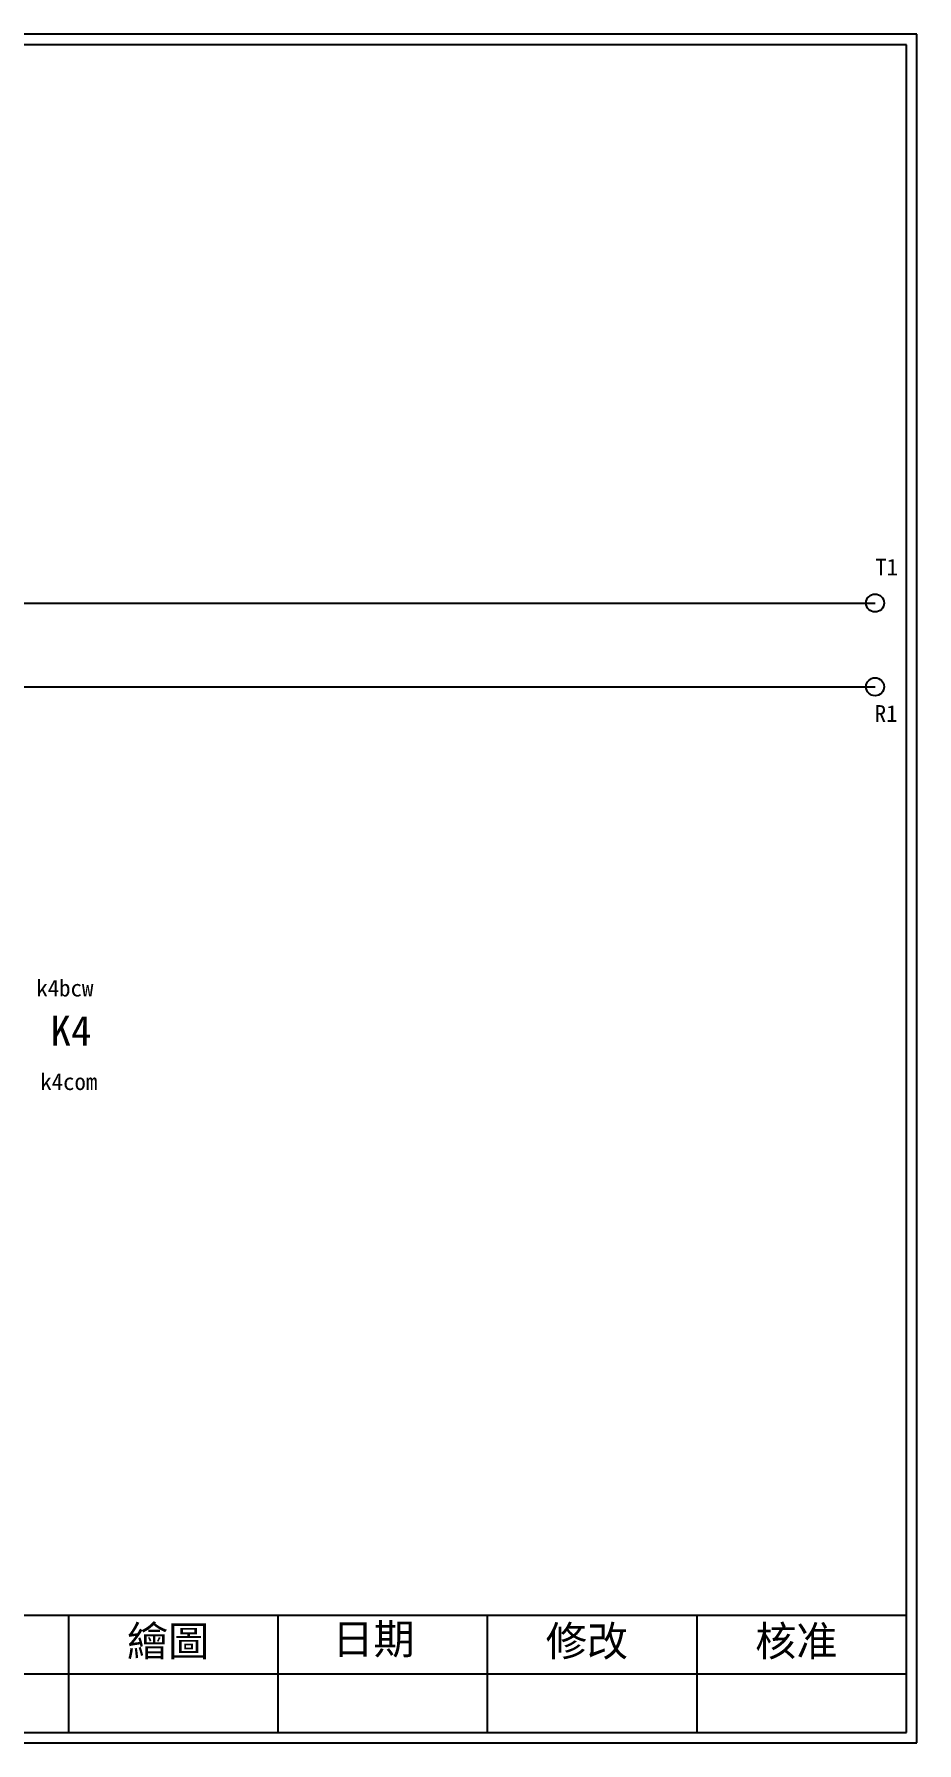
# Model space of a CAD drawing. Extents: x 1092 to 1379, y 1201 to 1405.
# Drawn here: x 1273.2 to 1378.6, y 1201.1 to 1405.1 of the extents above; entities that cross this region are included whole.
import ezdxf

# ---------------------------------------------------------------- set-up
doc = ezdxf.new("R2010")
doc.units = 0
doc.layers.get('0').update_dxf_attribs({"linetype": 'CONTINUOUS'})
doc.layers.add('圖框層', color=7, linetype='CONTINUOUS')
doc.layers.add('標尺寸層', color=3, linetype='CONTINUOUS')
doc.styles.add('STSL', font='kaiu.ttf')

msp = doc.modelspace()

# ---------------------------------------------------------------- linework, layer by layer
at = {"color": 7}
for centre in [(1373.61, 1337.2), (1373.61, 1327.2)]:
    msp.add_circle(centre, 1.07, dxfattribs=at)
at = {"layer": '圖框層', "color": 7}
for p, q in [((1378.59, 1405.1), (1091.59, 1405.1)), ((1377.35, 1403.85), (1092.84, 1403.85)), ((1377.35, 1202.38), (1377.35, 1403.85)), ((1378.59, 1201.14), (1378.59, 1405.1)), ((1092.84, 1216.38), (1377.35, 1216.38)), ((1277.35, 1202.38), (1277.35, 1216.38)), ((1302.35, 1202.38), (1302.35, 1216.38)), ((1327.35, 1202.38), (1327.35, 1216.38)), ((1352.35, 1202.38), (1352.35, 1216.38)), ((1227.35, 1209.38), (1377.35, 1209.38)), ((1092.84, 1202.38), (1377.35, 1202.38)), ((1091.59, 1201.14), (1378.59, 1201.14))]:
    msp.add_line(p, q, dxfattribs=at)
at = {"layer": '標尺寸層', "color": 7}
for p, q in [((1216.94, 1337.2), (1373.61, 1337.2)), ((1102.75, 1327.2), (1373.61, 1327.2))]:
    msp.add_line(p, q, dxfattribs=at)

# ---------------------------------------------------------------- texts
at = {"layer": '圖框層', "color": 7, "style": 'STSL'}
for s, height, p in [('T1', 2, (1373.63, 1340.49)), ('R1', 2, (1373.57, 1323.01)), ('k4bcw', 2, (1273.47, 1290.23)), ('K4', 3.6, (1275.15, 1284.34)), ('k4com', 2, (1273.94, 1279.06)), ('日期', 3.6, (1308.81, 1211.72)), ('繪圖', 3.6, (1284.29, 1211.48)), ('修改', 3.6, (1334.29, 1211.48)), ('核准', 3.6, (1359.29, 1211.48))]:
    msp.add_text(s, height=height, dxfattribs=at).set_placement(p)

doc.saveas('drawing.dxf')
